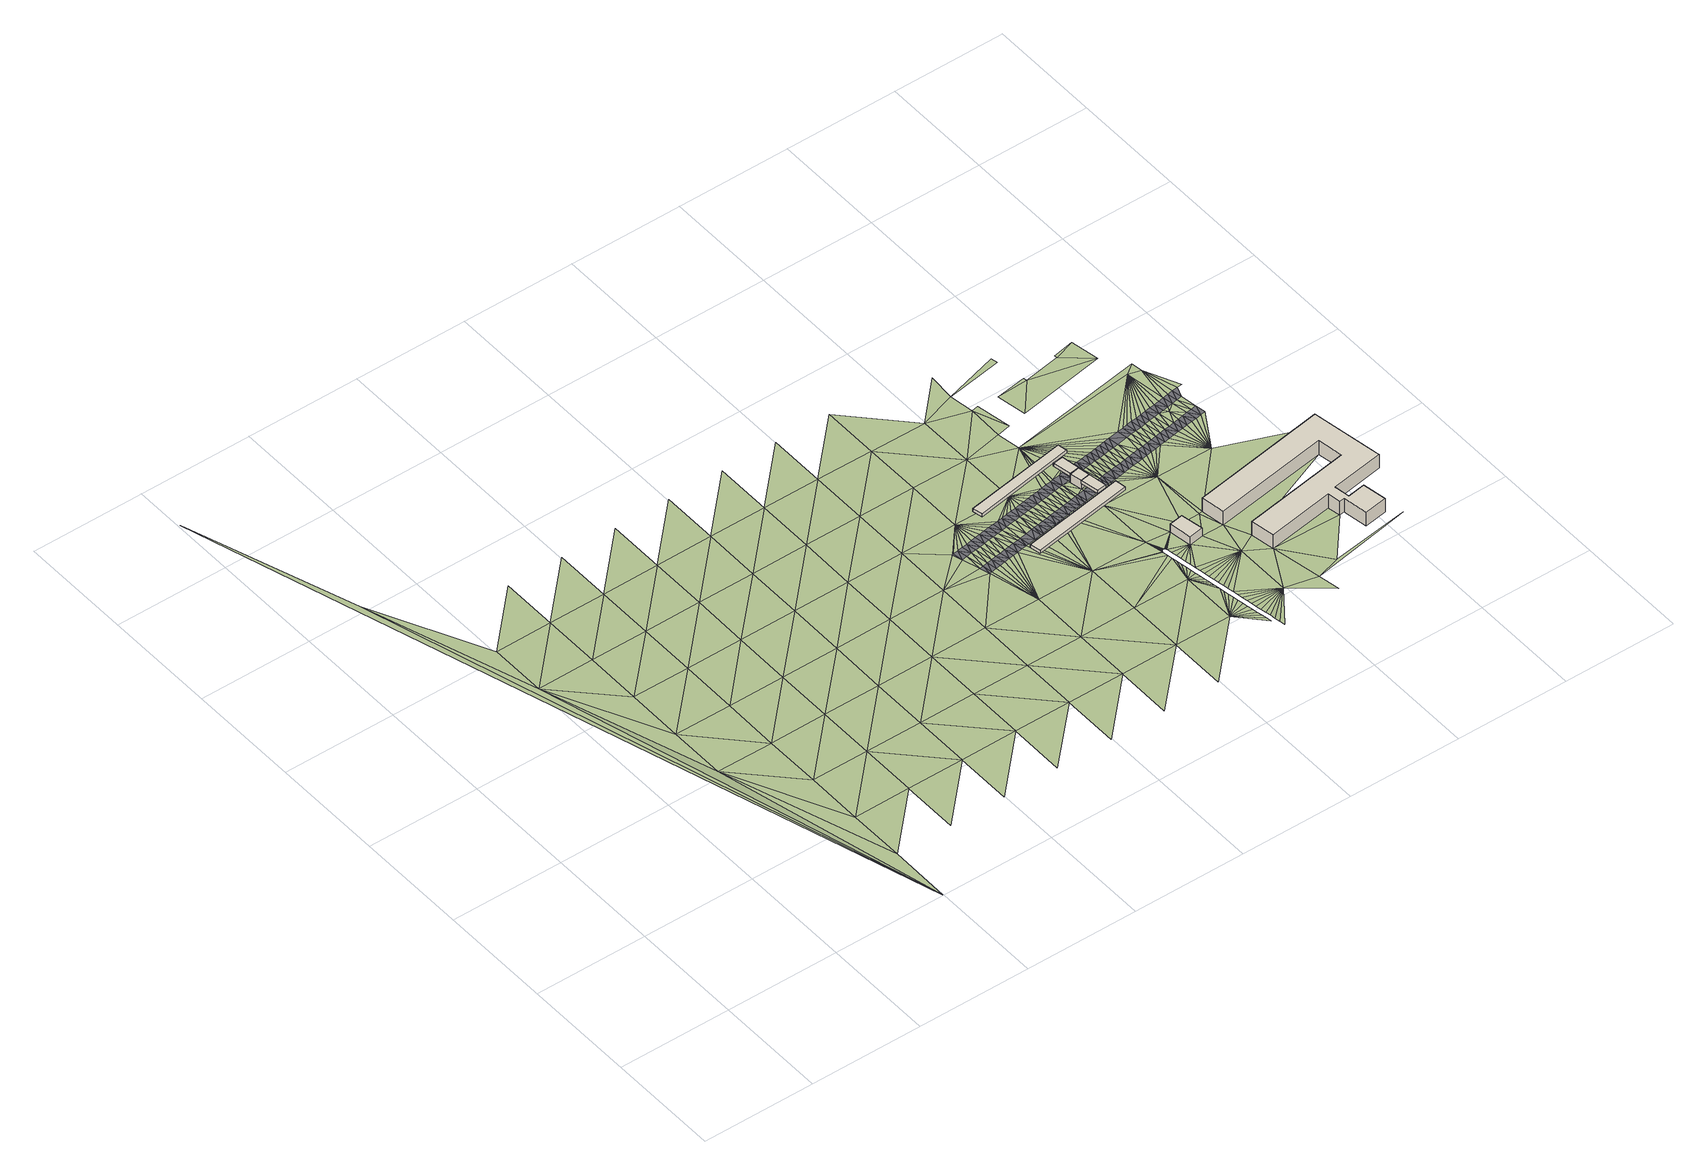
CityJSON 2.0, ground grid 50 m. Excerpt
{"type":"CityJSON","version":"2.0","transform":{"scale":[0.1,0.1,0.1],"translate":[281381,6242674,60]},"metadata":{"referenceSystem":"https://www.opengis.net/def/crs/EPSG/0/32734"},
"CityObjects":{
"building1":{"type":"Building","attributes":{"osm_address":"Bellville Cape Town","osm_building":"roof","osm_building:levels":"1","osm_layer":"1","ground_height":61.33,"bottom_roof_height":64.13,"roof_height":65.63},"geometry":[{"type":"Solid","lod":"1","boundaries":[[[[0,1,2,3]],[[1,4,5,2]],[[4,6,7,5]],[[6,0,3,7]],[[3,2,5,7]],[[6,4,1,0]]]]}]},
"building2":{"type":"Building","attributes":{"osm_address":"Bellville Cape Town","osm_building":"roof","osm_building:levels":"1","osm_layer":"1","ground_height":61.42,"bottom_roof_height":64.22,"roof_height":65.72},"geometry":[{"type":"Solid","lod":"1","boundaries":[[[[8,9,10,11]],[[9,12,13,10]],[[12,14,15,13]],[[14,8,11,15]],[[11,10,13,15]],[[14,12,9,8]]]]}]},
"building3":{"type":"Building","attributes":{"osm_building":"roof","osm_building:levels":"1","osm_layer":"1","ground_height":61.26,"bottom_roof_height":64.06,"roof_height":65.56},"geometry":[{"type":"Solid","lod":"1","boundaries":[[[[16,17,18,19]],[[17,20,21,18]],[[20,22,23,21]],[[22,16,19,23]],[[19,18,21,23]],[[22,20,17,16]]]]}]},
"building4":{"type":"Building","attributes":{"osm_building":"guardhouse","osm_building:levels":"1","ground_height":61.35,"building_height":4.1,"roof_height":65.45,"plus_code":"4FRW3J9Q+242"},"geometry":[{"type":"MultiSurface","lod":"1","boundaries":[[[24,25,26,27]],[[25,28,22,16]],[[16,22,29,26]],[[28,30,31,29]],[[30,24,27,31]],[[27,26,29,31]],[[30,28,25,24]]]}]},
"building5":{"type":"Building","attributes":{"osm_building":"yes","osm_building:levels":"1","ground_height":60.98,"building_height":4.1,"roof_height":65.08,"plus_code":"4FRW3J8Q+R5R"},"geometry":[{"type":"Solid","lod":"1","boundaries":[[[[32,33,34,35]],[[33,36,37,34]],[[36,38,39,37]],[[38,32,35,39]],[[35,34,37,39]],[[38,36,33,32]]]]}]},
"building6":{"type":"Building","attributes":{"osm_address":"Bellville Cape Town","osm_building":"roof","osm_building:levels":"1","osm_layer":"1","ground_height":61.35,"bottom_roof_height":64.15,"roof_height":65.65},"geometry":[{"type":"Solid","lod":"1","boundaries":[[[[40,41,42,43]],[[41,44,45,42]],[[44,46,47,45]],[[46,40,43,47]],[[43,42,45,47]],[[46,44,41,40]]]]}]},
"building7":{"type":"Building","attributes":{"osm_address":"Matthew Goniwe Residence 2 Bellville 7530 Cape Town","osm_building":"dormitory","osm_building:levels":"2","ground_height":60.91,"building_height":6.9,"roof_height":67.81,"plus_code":"4FRW3J8Q+RC5"},"geometry":[{"type":"Solid","lod":"1","boundaries":[[[[48,49,50,51]],[[49,52,53,50]],[[52,54,55,53]],[[54,56,57,55]],[[56,58,59,57]],[[58,60,61,59]],[[60,62,63,61]],[[62,64,65,63]],[[64,66,67,65]],[[66,68,69,67]],[[68,70,71,69]],[[70,72,73,71]],[[72,74,75,73]],[[74,76,77,75]],[[76,78,79,77]],[[78,80,81,79]],[[80,82,83,81]],[[82,48,51,83]],[[51,50,53,55,57,59,61,63,65,67,69,71,73,75,77,79,81,83]],[[82,80,78,76,74,72,70,68,66,64,62,60,58,56,54,52,49,48]]]]}]},
"terrain1":{"type":"TINRelief","geometry":[{"type":"CompositeSurface","lod":"1","boundaries":[[[84,85,86]],[[87,84,86]],[[87,86,88]],[[86,89,88]],[[87,90,84]],[[88,91,87]],[[92,88,89]],[[93,87,91]],[[92,94,88]],[[88,95,91]],[[90,87,96]],[[87,93,97]],[[88,94,95]],[[92,89,98]],[[87,97,96]],[[99,93,91]],[[95,100,91]],[[92,101,94]],[[90,96,102]],[[91,100,99]],[[103,97,93]],[[92,98,101]],[[94,104,95]],[[93,99,103]],[[97,105,96]],[[94,101,104]],[[106,100,95]],[[107,108,98]],[[97,103,105]],[[104,106,95]],[[101,98,108]],[[99,100,109]],[[96,105,110]],[[100,106,109]],[[103,99,111]],[[104,101,112]],[[101,108,113]],[[99,109,111]],[[105,103,114]],[[101,113,112]],[[106,104,115]],[[116,117,108]],[[103,111,114]],[[112,115,104]],[[117,113,108]],[[118,109,106]],[[105,114,119]],[[106,115,118]],[[120,111,109]],[[121,112,113]],[[117,122,113]],[[109,118,120]],[[114,111,123]],[[113,122,121]],[[124,115,112]],[[117,125,126]],[[111,120,123]],[[112,121,124]],[[117,126,122]],[[127,118,115]],[[114,123,128]],[[115,124,127]],[[122,129,121]],[[130,120,118]],[[129,122,126]],[[118,127,130]],[[131,123,120]],[[132,124,121]],[[121,129,133]],[[134,135,126]],[[120,130,131]],[[132,121,133]],[[129,126,135]],[[124,136,127]],[[123,131,137]],[[132,136,124]],[[138,133,129]],[[127,139,130]],[[129,135,138]],[[127,136,139]],[[131,130,140]],[[141,132,133]],[[138,142,133]],[[143,144,135]],[[145,136,132]],[[130,139,140]],[[133,142,141]],[[146,145,132]],[[132,147,146]],[[147,132,141]],[[144,138,135]],[[131,140,148]],[[142,149,141]],[[147,150,146]],[[145,151,136]],[[142,152,149]],[[150,147,153]],[[139,136,154]],[[142,155,152]],[[153,156,150]],[[153,157,156]],[[155,142,158]],[[145,159,151]],[[160,142,138]],[[157,161,156]],[[162,138,144]],[[159,163,151]],[[161,157,164]],[[142,165,158]],[[163,166,151]],[[165,142,167]],[[161,164,168]],[[136,151,154]],[[169,168,164]],[[151,166,170]],[[142,171,167]],[[140,139,172]],[[173,168,169]],[[160,138,162]],[[151,170,174]],[[175,173,169]],[[151,174,176]],[[173,175,177]],[[160,171,142]],[[178,177,175]],[[151,176,179]],[[144,180,181]],[[177,178,182]],[[183,151,179]],[[178,184,182]],[[139,154,172]],[[184,185,182]],[[183,186,151]],[[187,182,185]],[[186,188,151]],[[160,189,171]],[[185,190,187]],[[151,188,191]],[[192,189,160]],[[193,187,190]],[[193,190,194]],[[195,192,160]],[[196,162,144]],[[197,193,194]],[[140,172,198]],[[160,199,195]],[[194,200,197]],[[197,200,201]],[[151,191,202]],[[199,160,203]],[[204,154,151]],[[205,201,200]],[[144,181,196]],[[205,200,206]],[[203,207,199]],[[208,160,162]],[[207,203,209]],[[206,210,205]],[[202,191,211]],[[212,210,206]],[[203,213,209]],[[160,214,203]],[[210,212,215]],[[202,211,216]],[[154,204,172]],[[213,203,217]],[[151,202,204]],[[215,218,210]],[[202,216,219]],[[220,218,215]],[[203,221,217]],[[222,214,160]],[[162,196,223]],[[224,202,219]],[[218,220,225]],[[203,214,221]],[[220,226,225]],[[223,208,162]],[[202,224,227]],[[226,228,225]],[[222,160,229]],[[230,231,181]],[[231,232,181]],[[233,202,227]],[[234,228,226]],[[181,232,235]],[[181,235,236]],[[236,237,181]],[[238,181,237]],[[196,181,239]],[[160,208,240]],[[238,241,181]],[[172,242,198]],[[160,240,243]],[[160,243,244]],[[160,244,245]],[[241,246,181]],[[247,181,246]],[[160,245,229]],[[248,181,247]],[[228,234,249]],[[233,250,202]],[[239,181,248]],[[251,249,234]],[[202,250,252]],[[251,253,249]],[[204,242,172]],[[254,196,239]],[[254,255,196]],[[253,251,256]],[[257,196,255]],[[202,252,258]],[[259,196,257]],[[260,196,259]],[[196,260,261]],[[196,261,262]],[[196,262,263]],[[264,222,229]],[[265,196,263]],[[265,223,196]],[[266,253,256]],[[258,267,202]],[[266,256,268]],[[266,268,269]],[[270,271,272]],[[271,273,272]],[[229,245,274]],[[275,229,274]],[[276,229,275]],[[273,271,277]],[[229,276,278]],[[279,229,278]],[[280,269,268]],[[281,229,279]],[[282,229,281]],[[277,271,283]],[[284,229,282]],[[285,229,284]],[[286,229,285]],[[271,287,283]],[[264,288,289]],[[290,229,286]],[[290,291,229]],[[271,292,287]],[[293,229,291]],[[294,229,293]],[[294,295,229]],[[296,292,271]],[[295,297,229]],[[297,298,229]],[[298,299,229]],[[271,300,296]],[[204,202,301]],[[271,302,300]],[[288,264,229]],[[303,302,271]],[[303,271,304]],[[269,280,305]],[[288,306,289]],[[267,301,202]],[[307,305,280]],[[308,309,310]],[[311,310,309]],[[312,311,309]],[[313,306,288]],[[312,309,314]],[[315,314,309]],[[229,299,316]],[[317,315,309]],[[305,307,318]],[[319,317,309]],[[320,321,304]],[[322,316,299]],[[322,323,316]],[[316,323,324]],[[321,320,325]],[[324,326,316]],[[326,327,316]],[[328,316,327]],[[328,329,316]],[[316,329,330]],[[330,331,316]],[[316,331,319]],[[332,325,320]],[[333,318,307]],[[334,332,320]],[[288,335,313]],[[320,336,334]],[[337,336,320]],[[337,320,338]],[[320,308,338]],[[229,316,288]],[[318,333,339]],[[340,335,288]],[[339,333,341]],[[267,342,301]],[[316,319,309]],[[340,288,343]],[[25,339,341]],[[242,204,344]],[[271,320,304]],[[342,345,301]],[[308,320,309]],[[25,341,346]],[[25,347,339]],[[347,348,339]],[[343,288,349]],[[301,345,350]],[[301,351,204]],[[352,349,288]],[[346,353,25]],[[354,352,288]],[[347,355,348]],[[356,350,357]],[[288,316,32]],[[351,344,204]],[[355,347,358]],[[25,353,359]],[[301,350,356]],[[354,288,360]],[[347,361,358]],[[359,353,362]],[[356,357,363]],[[364,359,362]],[[360,288,365]],[[359,364,366]],[[356,363,367]],[[356,367,368]],[[320,38,309]],[[288,369,365]],[[358,361,370]],[[371,356,368]],[[369,288,372]],[[366,373,359]],[[374,359,373]],[[375,361,359]],[[376,242,344]],[[375,370,361]],[[371,377,356]],[[375,359,374]],[[301,356,378]],[[379,320,271]],[[380,375,374]],[[381,271,382]],[[242,376,383]],[[377,378,356]],[[384,288,32]],[[38,385,32]],[[386,375,380]],[[320,387,38]],[[271,381,379]],[[301,378,388]],[[380,389,386]],[[384,372,288]],[[351,390,344]],[[389,391,386]],[[301,388,392]],[[385,38,387]],[[389,393,391]],[[344,390,394]],[[392,395,301]],[[396,387,320]],[[320,379,396]],[[393,397,391]],[[393,398,397]],[[385,384,32]],[[372,384,399]],[[400,301,395]],[[387,401,385]],[[402,397,398]],[[403,399,384]],[[400,404,301]],[[402,398,405]],[[379,381,406]],[[384,385,401]],[[384,407,403]],[[404,408,301]],[[405,409,402]],[[410,409,405]],[[407,384,411]],[[301,408,412]],[[409,410,413]],[[384,414,411]],[[410,415,413]],[[412,416,301]],[[417,414,384]],[[418,413,415]],[[418,415,419]],[[417,384,420]],[[384,421,420]],[[422,418,419]],[[419,423,422]],[[424,425,426]],[[421,384,427]],[[406,66,379]],[[401,428,384]],[[422,423,429]],[[384,430,427]],[[431,376,432]],[[433,422,429]],[[430,384,434]],[[433,429,435]],[[425,424,436]],[[406,381,437]],[[396,56,387]],[[438,301,416]],[[433,435,439]],[[439,435,440]],[[434,384,428]],[[66,64,379]],[[440,441,439]],[[441,440,442]],[[442,443,441]],[[442,444,443]],[[426,445,424]],[[428,446,434]],[[443,444,447]],[[444,448,447]],[[446,428,449]],[[438,416,450]],[[447,448,451]],[[452,449,428]],[[451,448,453]],[[454,301,438]],[[438,450,455]],[[452,428,456]],[[457,451,453]],[[457,453,458]],[[455,459,438]],[[49,428,401]],[[456,428,460]],[[461,438,459]],[[458,462,457]],[[463,460,428]],[[462,458,464]],[[461,465,438]],[[466,463,428]],[[445,467,424]],[[464,468,462]],[[468,464,469]],[[438,465,470]],[[471,466,428]],[[472,462,468]],[[473,468,469]],[[438,470,474]],[[475,471,428]],[[468,476,472]],[[473,477,468]],[[438,474,478]],[[475,428,479]],[[480,476,468]],[[480,468,477]],[[478,481,438]],[[467,482,483]],[[477,484,480]],[[438,481,485]],[[480,484,486]],[[445,482,467]],[[486,484,487]],[[486,487,488]],[[489,485,490]],[[438,485,489]],[[490,491,489]],[[454,438,489]],[[491,492,489]],[[493,489,492]]]}]},
"road1":{"type":"Road","attributes":{"osm_access":"private","osm_highway":"service","osm_is_in":"Bellville Campus, Cape Peninsula University of Technology, Bellville, Western Cape, South Africa","osm_lanes":"2","osm_maxspeed":"30","osm_name":"Achievers Way","osm_oneway":"yes","osm_surface":"asphalt"},"geometry":[{"type":"MultiSurface","lod":"1","boundaries":[[[145,146,159]],[[153,147,141]],[[141,149,153]],[[146,163,159]],[[163,146,150]],[[153,149,157]],[[157,149,152]],[[163,150,156]],[[166,163,156]],[[164,157,152]],[[152,155,164]],[[170,166,156]],[[156,161,170]],[[164,155,158]],[[169,164,158]],[[170,161,168]],[[158,165,169]],[[170,168,174]],[[165,175,169]],[[174,168,173]],[[176,174,173]],[[175,165,178]],[[178,165,167]],[[173,179,176]],[[179,173,177]],[[171,178,167]],[[171,184,178]],[[179,177,182]],[[182,183,179]],[[171,185,184]],[[185,171,189]],[[182,187,183]],[[189,192,185]],[[187,186,183]],[[190,185,192]],[[187,193,186]],[[190,192,194]],[[192,195,194]],[[188,186,193]],[[194,195,199]],[[188,193,191]],[[197,191,193]],[[200,194,199]],[[191,197,211]],[[211,197,201]],[[200,199,206]],[[206,199,207]],[[205,211,201]],[[211,205,216]],[[212,206,207]],[[212,207,209]],[[210,216,205]],[[212,209,215]],[[219,216,210]],[[215,209,213]],[[224,219,210]],[[213,217,215]],[[224,210,218]],[[215,217,220]],[[218,225,224]],[[220,217,221]],[[225,227,224]],[[220,221,226]],[[225,228,227]],[[221,234,226]],[[221,214,234]],[[233,227,228]],[[234,214,222]],[[233,228,249]],[[222,251,234]],[[249,250,233]],[[251,222,264]],[[249,252,250]],[[264,256,251]],[[253,252,249]],[[256,264,268]],[[253,258,252]],[[268,264,289]],[[258,253,266]],[[268,289,306]],[[258,266,269]],[[268,306,280]],[[258,269,267]],[[313,280,306]],[[269,305,267]],[[307,280,313]],[[305,342,267]],[[333,307,313]],[[333,313,335]],[[305,345,342]],[[345,305,318]],[[335,341,333]],[[335,340,341]],[[318,339,345]],[[350,345,339]],[[341,340,346]],[[346,340,343]],[[350,339,357]],[[348,357,339]],[[346,343,349]],[[349,353,346]],[[348,355,357]],[[352,353,349]],[[352,362,353]],[[362,352,364]],[[363,357,355]],[[364,352,366]],[[363,355,367]],[[358,368,355]],[[355,368,367]],[[352,354,366]],[[358,371,368]],[[370,371,358]],[[354,360,366]],[[366,360,373]],[[365,374,360]],[[375,371,370]],[[374,373,360]],[[380,374,365]],[[369,380,365]],[[377,371,375]],[[369,389,380]],[[372,389,369]],[[375,378,377]],[[386,378,375]],[[389,372,399]],[[378,386,391]],[[393,389,399]],[[388,378,391]],[[399,398,393]],[[398,399,403]],[[388,391,392]],[[391,397,392]],[[403,407,398]],[[405,398,407]],[[395,392,397]],[[397,402,395]],[[407,410,405]],[[407,411,410]],[[400,395,402]],[[402,409,400]],[[415,410,411]],[[414,415,411]],[[404,400,409]],[[404,409,413]],[[415,414,419]],[[419,414,417]],[[408,404,413]],[[418,408,413]],[[419,417,420]],[[419,420,423]],[[412,408,418]],[[412,418,422]],[[420,429,423]],[[420,421,429]],[[422,433,412]],[[421,435,429]],[[421,427,435]],[[412,433,416]],[[427,440,435]],[[440,427,430]],[[433,439,416]],[[450,416,439]],[[440,430,434]],[[442,440,434]],[[439,441,450]],[[450,441,455]],[[442,434,444]],[[444,434,446]],[[455,441,459]],[[459,441,443]],[[444,446,448]],[[449,448,446]],[[443,461,459]],[[443,447,461]],[[453,448,449]],[[453,449,452]],[[447,465,461]],[[447,451,465]],[[453,452,456]],[[453,456,458]],[[451,470,465]],[[451,457,470]],[[458,456,464]],[[464,456,460]],[[462,470,457]],[[474,470,462]],[[464,460,469]],[[460,463,469]],[[478,474,462]],[[478,462,472]],[[469,463,473]],[[473,463,466]],[[478,472,476]],[[481,478,476]],[[466,471,473]],[[473,471,477]],[[481,476,485]],[[485,476,480]],[[475,477,471]],[[484,477,475]],[[490,485,480]],[[480,486,490]],[[487,484,475]],[[475,479,487]],[[486,491,490]],[[486,488,491]],[[491,488,492]]]}]}
},
"vertices":[
[2827,1319,41],[2370,1242,41],[2370,1242,56],[2827,1319,56],[2378,1194,41],[2378,1194,56],[2835,1271,41],[2835,1271,56],
[2323,1523,42],[2331,1477,42],[2331,1477,57],[2323,1523,57],[2785,1557,42],[2785,1557,57],[2778,1599,42],[2778,1599,57],
[2728,1398,41],[2742,1317,41],[2742,1317,56],[2728,1398,56],[2785,1324,41],[2785,1324,56],[2772,1405,41],[2772,1405,56],
[2719,1450,13],[2728,1398,13],[2728,1398,55],[2719,1450,55],[2772,1405,13],[2772,1405,55],[2763,1458,13],[2763,1458,55],
[2907,1028,10],[2845,1018,10],[2845,1018,51],[2907,1028,51],[2862,918,10],[2862,918,51],[2925,929,10],[2925,929,51],
[2763,1458,42],[2750,1538,42],[2750,1538,57],[2763,1458,57],[2704,1532,42],[2704,1532,57],[2719,1450,42],[2719,1450,57],
[3653,861,9],[3608,1133,9],[3608,1133,78],[3653,861,78],[3006,1033,9],[3006,1033,78],[3023,928,9],[3023,928,78],[3531,1012,9],[3531,1012,78],[3550,901,9],[3550,901,78],[3072,822,9],[3072,822,78],[3090,716,9],[3090,716,78],[3383,764,9],[3383,764,78],[3392,708,9],[3392,708,78],[3415,711,9],[3415,711,78],[3433,602,9],[3433,602,78],[3533,619,9],[3533,619,78],[3515,724,9],[3515,724,78],[3437,711,9],[3437,711,78],[3426,779,9],[3426,779,78],[3660,818,9],[3660,818,78],[3659,826,9],[3659,826,78],
[255,2526,16],[6,3276,10],[998,2,6],[503,1777,13],[752,1028,8],[1001,279,6],[503,2027,14],[752,1278,10],[1001,528,6],[752,1528,12],[1001,778,7],[1001,1028,7],[752,2027,14],[752,1777,13],[1249,528,6],[1001,1528,12],[1001,1278,10],[1249,778,7],[752,2277,16],[1001,1777,13],[1249,1028,8],[1001,2027,15],[1249,1278,10],[1249,279,6],[1498,528,7],[1249,1528,13],[1001,2277,16],[1249,1777,15],[1498,1028,9],[1498,778,8],[1249,2027,17],[1498,1278,11],[1498,279,6],[1746,528,9],[1498,1528,14],[1249,2277,18],[1498,1777,16],[1746,1028,11],[1746,778,10],[1498,2027,19],[1746,1278,13],[1746,279,7],[1995,528,9],[1746,1528,15],[1498,2277,20],[1995,778,10],[1746,1777,17],[1746,2027,18],[1995,1278,15],[1995,1028,12],[1995,279,7],[2243,528,8],[1995,1528,17],[1746,2277,19],[2243,778,10],[1995,1777,17],[1995,2027,18],[2186,1247,14],[2243,1028,12],[2243,279,7],[2492,528,10],[2137,1408,15],[2150,1366,14],[2173,1289,14],[1995,2277,18],[2197,1249,14],[2174,1370,14],[2243,1528,15],[2220,1253,14],[2190,1292,14],[2243,1777,16],[2243,1257,14],[2198,1374,14],[2213,1296,14],[2267,1261,14],[2143,1409,15],[2492,1028,12],[2221,1377,14],[2492,778,11],[2167,1413,15],[2236,1300,14],[2290,1265,14],[2190,1417,15],[2313,1269,14],[2245,1381,14],[2259,1304,14],[2214,1421,15],[2336,1273,14],[2243,2027,16],[2268,1385,14],[2238,1425,15],[2282,1308,14],[2261,1429,15],[2292,1389,14],[2305,1312,14],[2285,1433,15],[2492,279,8],[2740,528,10],[2315,1393,14],[2308,1437,15],[2328,1316,14],[2351,1320,14],[2332,1441,15],[2339,1397,14],[2355,1444,15],[2359,1277,14],[2375,1324,13],[2379,1448,14],[2382,1281,13],[2363,1401,14],[2388,1326,13],[2395,1283,13],[2740,778,11],[2386,1405,14],[2243,2277,15],[2428,1289,13],[2421,1332,13],[2410,1409,14],[2492,1528,14],[2492,1278,13],[2492,1777,14],[2433,1413,14],[2453,1338,13],[2460,1294,13],[2760,923,12],[2472,1296,13],[2457,1417,14],[2402,1452,14],[2465,1340,13],[2495,1300,13],[2561,1311,13],[2487,1343,13],[2426,1456,14],[2517,1304,13],[2480,1421,14],[2450,1460,14],[2509,1347,13],[2539,1308,13],[2583,1315,13],[2764,900,11],[2473,1464,14],[2504,1425,14],[2531,1351,13],[2497,1468,14],[2527,1429,14],[2740,1028,12],[2845,415,10],[2841,438,10],[2837,461,10],[2520,1472,14],[2554,1355,13],[2833,484,10],[2830,507,10],[2826,530,10],[2822,553,10],[2803,669,11],[2756,946,12],[2818,576,10],[2492,2027,12],[2756,947,12],[2756,948,12],[2756,949,12],[2814,599,10],[2810,622,10],[2806,646,10],[2551,1432,14],[2544,1476,14],[2576,1359,13],[2567,1480,14],[2575,1436,14],[2799,692,11],[2795,715,11],[2598,1362,13],[2791,738,11],[2591,1484,14],[2787,761,11],[2783,784,11],[2780,807,11],[2776,830,11],[2772,854,11],[2605,1319,13],[2768,877,11],[2598,1440,14],[2615,1488,14],[2620,1366,13],[2622,1444,14],[2874,372,8],[2989,528,9],[2871,395,8],[2867,418,9],[2757,950,12],[2757,951,12],[2757,952,12],[2863,441,10],[2758,953,12],[2758,954,12],[2642,1370,13],[2759,955,12],[2760,956,12],[2859,464,10],[2760,957,12],[2761,957,12],[2762,958,12],[2855,487,10],[2740,1278,13],[2627,1323,13],[2763,958,12],[2764,958,12],[2851,511,10],[2765,959,12],[2766,959,12],[2768,959,12],[2847,534,10],[2769,959,12],[2770,959,12],[2771,958,12],[2844,557,10],[2683,1712,13],[2840,580,10],[2836,603,10],[2832,626,10],[2645,1448,14],[2650,1327,13],[2664,1374,13],[2801,811,11],[2862,918,12],[2797,834,11],[2793,857,11],[2790,880,11],[2672,1330,13],[2786,903,12],[2782,927,12],[2845,1018,12],[2778,950,12],[2669,1452,14],[2778,951,12],[2989,778,10],[2828,649,10],[2772,958,12],[2773,957,12],[2774,957,12],[2824,672,11],[2774,956,12],[2775,955,12],[2776,955,12],[2777,954,12],[2777,953,12],[2778,952,12],[2820,695,11],[2686,1378,13],[2817,719,11],[2694,1334,13],[2813,742,11],[2809,765,11],[2805,788,11],[2683,1454,14],[2706,1336,13],[2699,1380,13],[2638,1492,14],[2738,1342,13],[2671,1973,12],[2662,1495,14],[2730,1385,13],[2719,1450,14],[2716,1460,14],[2760,1346,13],[2675,1498,14],[2666,1812,13],[2763,1347,13],[2752,1389,13],[2781,1349,13],[2735,1463,14],[2740,1528,14],[2709,1503,14],[2739,1464,14],[2772,1405,14],[2805,1354,13],[2763,1458,14],[2755,1390,13],[2728,1507,14],[2756,1390,13],[2809,1354,13],[2774,1393,13],[2729,1507,14],[2732,1507,14],[2823,1357,13],[2762,1467,14],[2755,1511,14],[2838,1359,13],[2798,1397,13],[2802,1398,13],[2796,1473,14],[2653,2080,12],[2789,1517,14],[2803,1519,14],[3090,716,10],[2816,1400,13],[3132,497,8],[3149,404,7],[2663,2202,11],[2989,1278,11],[2989,1028,10],[2811,1476,14],[3023,928,10],[2828,1523,14],[2830,1402,13],[2727,1824,13],[2835,1480,14],[2852,1527,14],[2854,1407,14],[2701,1979,12],[2876,1531,12],[3072,822,10],[2859,1484,14],[2878,1411,12],[2861,1363,13],[2901,1536,12],[3006,1033,10],[2884,1488,12],[2885,1367,11],[2925,1540,12],[2902,1415,12],[3238,528,8],[2909,1372,11],[2949,1544,12],[2908,1492,12],[2926,1419,12],[2933,1376,11],[2974,1548,12],[2932,1496,12],[2957,1380,11],[2950,1423,12],[3022,1556,12],[2981,1384,11],[2957,1500,12],[2974,1427,12],[3005,1388,11],[3029,1392,11],[2981,1505,12],[2998,1432,12],[2929,1979,11],[2792,1973,12],[2814,1843,13],[3053,1397,11],[3238,1278,10],[3022,1436,12],[3077,1401,11],[2897,2151,11],[2902,2122,11],[3030,1513,12],[3101,1405,12],[3046,1440,12],[2927,1996,11],[3586,579,9],[3238,1777,12],[3054,1517,12],[3070,1444,12],[3078,1521,12],[3093,1448,12],[3103,1525,12],[3117,1452,12],[3206,1911,12],[3125,1409,12],[3127,1529,12],[3141,1457,12],[3149,1413,12],[3047,1560,12],[3151,1534,12],[3173,1417,12],[3165,1461,12],[3285,1811,12],[3071,1565,12],[3197,1422,12],[3176,1538,12],[3189,1465,12],[3095,1569,12],[3221,1426,12],[3120,1573,12],[3200,1542,12],[3244,1430,12],[3213,1469,12],[3144,1577,12],[3269,1434,12],[3092,2007,11],[3238,1528,12],[3237,1473,12],[3168,1581,12],[3293,1438,12],[3224,1546,12],[3261,1477,12],[3193,1585,12],[3317,1442,12],[3249,1550,12],[3285,1482,12],[3217,1589,12],[3341,1447,12],[3273,1554,12],[3241,1594,12],[3184,2038,12],[3090,2021,11],[3309,1486,12],[3266,1598,12],[3297,1558,12],[3333,1490,12],[3322,1563,12],[3293,1761,12],[3290,1602,12],[3314,1606,12],[3339,1610,12],[3363,1614,12]
]}
